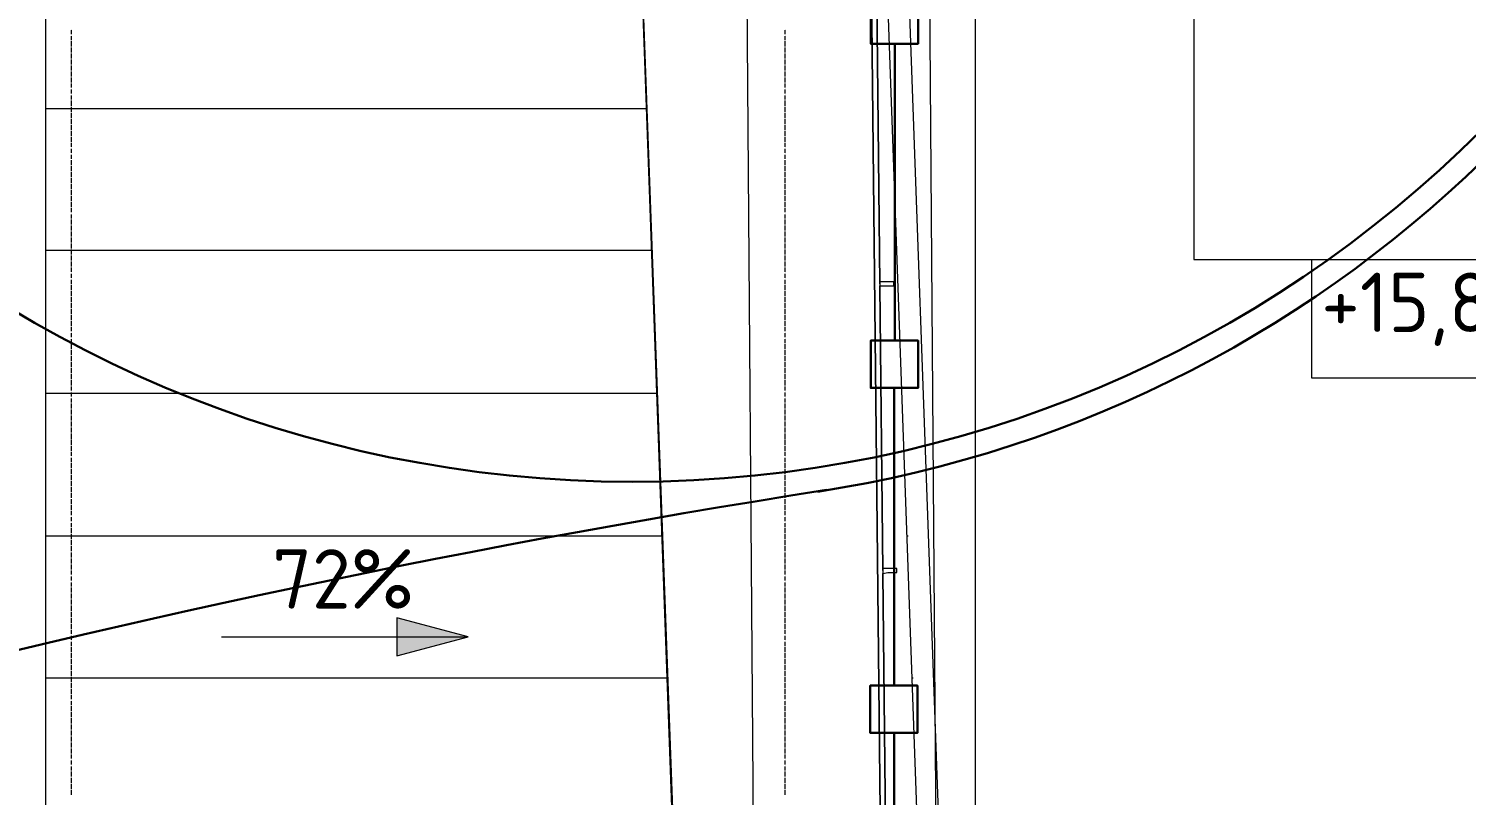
# Model space of a CAD drawing. Header units: millimetres. Extents: x -42533 to 645315, y 3457 to 82611.
# Drawn here: x 589356 to 595404, y 16385 to 19612 of the extents above; entities that cross this region are included whole.
import ezdxf

# ---------------------------------------------------------------- set-up
doc = ezdxf.new("R2010")
doc.units = ezdxf.units.MM
for name, color, linetype, true_color in [('PDF _!ЭОМ.Молниезащита', 7, 'Continuous', 0x954a95), ('PDF _Аннотация', 7, 'Continuous', 0xbababa), ('PDF _Антураж', 7, 'Continuous', 0xbababa), ('PDF _Крыша штриховка', 7, 'Continuous', 0xbababa), ('PDF _Обобщенные модели', 7, 'Continuous', 0xbababa), ('PDF _Ограждение', 7, 'Continuous', 0xbababa), ('PDF _Оси', 7, 'Continuous', 0xbababa), ('PDF _Отметки', 7, 'Continuous', 0xbababa), ('PDF _Размеры', 7, 'Continuous', 0xbababa)]:
    doc.layers.add(name, color=color, linetype=linetype, true_color=true_color)
doc.layers.add('PDF _Линии', color=7, linetype='Continuous')
doc.layers.add('PDF _Текст', color=7, linetype='Continuous')
doc.styles.add('PDF GOST Common', font='GOST_Common.ttf')

msp = doc.modelspace()

# ---------------------------------------------------------------- linework, layer by layer
at = {"layer": 'PDF _!ЭОМ.Молниезащита', "color": 5, "lineweight": 30}
for points in [[(592995.8, 20441.4), (593000, 19998), (593000, 19748.1), (593097.4, 19748.1), (593097.4, 19549), (592898.4, 19549), (592898.4, 19748.1), (593000, 19748.1)], [(593000, 19549), (593000, 18549.5), (593000, 18299.6), (593097.4, 18299.6), (593097.4, 18100.5), (592898.4, 18100.5), (592898.4, 18299.6), (593000, 18299.6)], [(592997.3, 18100.5), (592997.3, 17096.8), (592997.3, 16846.9), (593094.7, 16846.9), (593094.7, 16647.8), (592895.7, 16647.8), (592895.7, 16846.9), (592997.3, 16846.9)], [(592997.3, 16647.8), (592997.3, 15648.3), (592997.3, 15398.4), (593094.7, 15398.4), (593094.7, 15199.3), (592895.7, 15199.3), (592895.7, 15398.4), (592997.3, 15398.4)]]:
    msp.add_lwpolyline(points, dxfattribs=at)
at = {"layer": 'PDF _!ЭОМ.Молниезащита', "color": 116, "lineweight": 30, "true_color": 0x136734}
msp.add_circle((591894.4, 22755.9), 5050.7, dxfattribs=at)
at = {"layer": 'PDF _!ЭОМ.Молниезащита', "lineweight": 13}
msp.add_arc((591445.4, 22129.1), 9036.1, 344.77295, 295.66956, dxfattribs=at)
at = {"layer": 'PDF _!ЭОМ.Молниезащита', "lineweight": 30}
for centre, radius, start, end in [((591894.4, 22734.8), 5131.1, 278.73413, 352.01294), ((599431.9, -25184.2), 43378.4, 98.91182, 124.50339)]:
    msp.add_arc(centre, radius, start, end, dxfattribs=at)
at = {"layer": 'PDF _!ЭОМ.Молниезащита', "color": 1, "lineweight": 30}
msp.add_arc((588006.1, 25005), 13250.3, 303.68958, 336.09375, dxfattribs=at)
at = {"layer": 'PDF _Аннотация', "color": 8, "lineweight": 20}
msp.add_lwpolyline([(596053.7, 18640.4), (596053.7, 18140.7), (594753.5, 18140.7), (594753.5, 18640.4)], close=True, dxfattribs=at)
at = {"layer": 'PDF _Антураж', "color": 8, "lineweight": 18}
for points in [[(591949.7, 21533.2), (591873.4, 21533.2), (592182.6, 13075.2)], [(592178.4, 13079.4), (591873.4, 21533.2)], [(593233, 12876.1), (593216, 12880.4), (592970.4, 19737.4)]]:
    msp.add_lwpolyline(points, dxfattribs=at)
at = {"layer": 'PDF _Крыша штриховка', "color": 8, "lineweight": 9}
for points in [[(591953.9, 19275.7), (589425.4, 19275.7)], [(592987.3, 19275.7), (592987.3, 19275.7)], [(591975.1, 18678.6), (589425.4, 18678.6)], [(593008.5, 18678.6), (593008.5, 18678.6)], [(591996.2, 18077.1), (589425.4, 18077.1)], [(593029.7, 18077.1), (593029.7, 18077.1)], [(592017.4, 17475.7), (589425.4, 17475.7)], [(593055.1, 17475.7), (593050.8, 17475.7)], [(592038.6, 16878.5), (589425.4, 16878.5)], [(593076.3, 16878.5), (593072, 16878.5)]]:
    msp.add_lwpolyline(points, dxfattribs=at)
at = {"layer": 'PDF _Линии', "color": 8, "lineweight": 9}
for points in [[(584927.4, 11774.9), (593207.6, 11719.9), (593144, 20135.5), (599556.3, 20135.5), (599268.3, 55776), (588900.2, 55776)], [(553827.3, 24730.9), (582318.5, 24654.6), (582229.5, 32125.8), (589577.9, 32125.8), (589577.9, 54975.5), (598506, 54975.5), (598785.5, 20686.1), (592369, 20686.1), (592432.5, 12524.6), (585626.3, 12571.2), (585592.4, 14451.7), (550752.4, 14451.7), (550752.4, 12478), (543802.2, 12478), (543764.1, 20783.5), (537415.3, 20800.5), (537356, 32655.2)]]:
    msp.add_lwpolyline(points, dxfattribs=at)
msp.add_lwpolyline([(599374.2, 20076.2), (593038.1, 20296.5), (593305, 12880.4), (593317.7, 12880.4), (593338.8, 12876.1), (593338.8, 19936.5), (599581.7, 19936.5), (599581.7, 20546.3), (599569, 20546.3)], close=True, dxfattribs=at)
at = {"layer": 'PDF _Обобщенные модели', "color": 8, "lineweight": 18}
msp.add_lwpolyline([(589425.4, 24959.6), (589425.4, 16175.5), (589366.1, 16175.5)], dxfattribs=at)
at = {"layer": 'PDF _Ограждение', "color": 8, "lineweight": 9}
msp.add_lwpolyline([(592983.1, 12067.2), (592894.1, 20440.5), (592906.8, 20440.5), (592894.1, 20440.5)], close=True, dxfattribs=at)
for points in [[(592936.5, 18538.8), (592923.8, 19737.4), (592936.5, 18538.8), (592936.5, 18530.3), (592957.7, 18530.3), (592995.8, 18530.3), (592995.8, 18547.3), (592957.7, 18547.3), (592936.5, 18547.3)], [(592949.2, 17331.7), (592936.5, 18530.3), (592949.2, 17331.7), (592949.2, 17319), (592970.4, 17323.2), (593008.5, 17323.2), (593008.5, 17340.2), (592970.4, 17340.2), (592949.2, 17340.2)], [(592961.9, 16124.6), (592949.2, 17319), (592961.9, 16124.6), (592961.9, 16111.9), (592983.1, 16111.9), (593021.2, 16116.2), (593021.2, 16133.1), (592983.1, 16133.1), (592961.9, 16133.1)]]:
    msp.add_lwpolyline(points, dxfattribs=at)
at = {"layer": 'PDF _Оси', "color": 8, "lineweight": 9}
for points in [[(589535.5, 19610.3), (589535.5, 19610.3)], [(589535.5, 19589.2), (589535.5, 19606.1)], [(592538.4, 19610.3), (592538.4, 19610.3)], [(592538.4, 19589.2), (592538.4, 19606.1)], [(589535.5, 19584.9), (589535.5, 19584.9)], [(589535.5, 19563.7), (589535.5, 19580.7)], [(589535.5, 19538.3), (589535.5, 19559.5)], [(592538.4, 19584.9), (592538.4, 19584.9)], [(592538.4, 19563.7), (592538.4, 19580.7)], [(592538.4, 19538.3), (592538.4, 19559.5)], [(589535.5, 19512.9), (589535.5, 19534.1)], [(589535.5, 19487.5), (589535.5, 19508.7)], [(589535.5, 19462.1), (589535.5, 19483.3)], [(592538.4, 19512.9), (592538.4, 19534.1)], [(592538.4, 19487.5), (592538.4, 19508.7)], [(592538.4, 19462.1), (592538.4, 19483.3)], [(589535.5, 19436.7), (589535.5, 19457.9)], [(589535.5, 19411.3), (589535.5, 19432.4)], [(592538.4, 19436.7), (592538.4, 19457.9)], [(592538.4, 19411.3), (592538.4, 19432.4)], [(589535.5, 19385.9), (589535.5, 19407)], [(589535.5, 19364.7), (589535.5, 19381.6)], [(589535.5, 19360.4), (589535.5, 19360.4)], [(589535.5, 19339.3), (589535.5, 19356.2)], [(592538.4, 19385.9), (592538.4, 19407)], [(592538.4, 19364.7), (592538.4, 19381.6)], [(592538.4, 19360.4), (592538.4, 19360.4)], [(592538.4, 19339.3), (592538.4, 19356.2)], [(589535.5, 19335), (589535.5, 19335)], [(589535.5, 19313.9), (589535.5, 19330.8)], [(589535.5, 19288.4), (589535.5, 19309.6)], [(592538.4, 19335), (592538.4, 19335)], [(592538.4, 19313.9), (592538.4, 19330.8)], [(592538.4, 19288.4), (592538.4, 19309.6)], [(589535.5, 19263), (589535.5, 19284.2)], [(589535.5, 19237.6), (589535.5, 19258.8)], [(589535.5, 19212.2), (589535.5, 19233.4)], [(592538.4, 19263), (592538.4, 19284.2)], [(592538.4, 19237.6), (592538.4, 19258.8)], [(592538.4, 19212.2), (592538.4, 19233.4)], [(589535.5, 19186.8), (589535.5, 19208)], [(589535.5, 19161.4), (589535.5, 19182.6)], [(592538.4, 19186.8), (592538.4, 19208)], [(592538.4, 19161.4), (592538.4, 19182.6)], [(589535.5, 19136), (589535.5, 19157.1)], [(589535.5, 19114.8), (589535.5, 19131.7)], [(592538.4, 19136), (592538.4, 19157.1)], [(592538.4, 19114.8), (592538.4, 19131.7)], [(589535.5, 19110.6), (589535.5, 19110.6)], [(589535.5, 19089.4), (589535.5, 19106.3)], [(589535.5, 19085.1), (589535.5, 19085.1)], [(589535.5, 19064), (589535.5, 19080.9)], [(589535.5, 19038.6), (589535.5, 19059.7)], [(592538.4, 19110.6), (592538.4, 19110.6)], [(592538.4, 19089.4), (592538.4, 19106.3)], [(592538.4, 19085.1), (592538.4, 19085.1)], [(592538.4, 19064), (592538.4, 19080.9)], [(592538.4, 19038.6), (592538.4, 19059.7)], [(589535.5, 19013.1), (589535.5, 19034.3)], [(589535.5, 18987.7), (589535.5, 19008.9)], [(592538.4, 19013.1), (592538.4, 19034.3)], [(592538.4, 18987.7), (592538.4, 19008.9)], [(589535.5, 18962.3), (589535.5, 18983.5)], [(589535.5, 18936.9), (589535.5, 18958.1)], [(589535.5, 18911.5), (589535.5, 18932.7)], [(592538.4, 18962.3), (592538.4, 18983.5)], [(592538.4, 18936.9), (592538.4, 18958.1)], [(592538.4, 18911.5), (592538.4, 18932.7)], [(589535.5, 18886.1), (589535.5, 18907.3)], [(589535.5, 18860.7), (589535.5, 18881.8)], [(592538.4, 18886.1), (592538.4, 18907.3)], [(592538.4, 18860.7), (592538.4, 18881.8)], [(589535.5, 18839.5), (589535.5, 18856.4)], [(589535.5, 18835.3), (589535.5, 18835.3)], [(589535.5, 18814.1), (589535.5, 18831)], [(589535.5, 18788.7), (589535.5, 18809.8)], [(592538.4, 18839.5), (592538.4, 18856.4)], [(592538.4, 18835.3), (592538.4, 18835.3)], [(592538.4, 18814.1), (592538.4, 18831)], [(592538.4, 18788.7), (592538.4, 18809.8)], [(589535.5, 18763.3), (589535.5, 18784.4)], [(589535.5, 18737.8), (589535.5, 18759)], [(592538.4, 18763.3), (592538.4, 18784.4)], [(592538.4, 18737.8), (592538.4, 18759)], [(589535.5, 18712.4), (589535.5, 18733.6)], [(589535.5, 18687), (589535.5, 18708.2)], [(592538.4, 18712.4), (592538.4, 18733.6)], [(592538.4, 18687), (592538.4, 18708.2)], [(589535.5, 18661.6), (589535.5, 18682.8)], [(589535.5, 18636.2), (589535.5, 18657.4)], [(589535.5, 18610.8), (589535.5, 18632)], [(592538.4, 18661.6), (592538.4, 18682.8)], [(592538.4, 18636.2), (592538.4, 18657.4)], [(592538.4, 18610.8), (592538.4, 18632)], [(589535.5, 18589.6), (589535.5, 18606.6)], [(589535.5, 18585.4), (589535.5, 18585.4)], [(589535.5, 18564.2), (589535.5, 18581.1)], [(592538.4, 18589.6), (592538.4, 18606.6)], [(592538.4, 18585.4), (592538.4, 18585.4)], [(592538.4, 18564.2), (592538.4, 18581.1)], [(589535.5, 18560), (589535.5, 18560)], [(589535.5, 18538.8), (589535.5, 18555.7)], [(589535.5, 18513.4), (589535.5, 18534.6)], [(589535.5, 18488), (589535.5, 18509.1)], [(592538.4, 18560), (592538.4, 18560)], [(592538.4, 18538.8), (592538.4, 18555.7)], [(592538.4, 18513.4), (592538.4, 18534.6)], [(592538.4, 18488), (592538.4, 18509.1)], [(589535.5, 18462.5), (589535.5, 18483.7)], [(589535.5, 18437.1), (589535.5, 18458.3)], [(592538.4, 18462.5), (592538.4, 18483.7)], [(592538.4, 18437.1), (592538.4, 18458.3)], [(589535.5, 18411.7), (589535.5, 18432.9)], [(589535.5, 18386.3), (589535.5, 18407.5)], [(592538.4, 18411.7), (592538.4, 18432.9)], [(592538.4, 18386.3), (592538.4, 18407.5)], [(589535.5, 18360.9), (589535.5, 18382.1)], [(589535.5, 18339.7), (589535.5, 18356.7)], [(589535.5, 18335.5), (589535.5, 18335.5)], [(589535.5, 18314.3), (589535.5, 18331.3)], [(592538.4, 18360.9), (592538.4, 18382.1)], [(592538.4, 18339.7), (592538.4, 18356.7)], [(592538.4, 18335.5), (592538.4, 18335.5)], [(592538.4, 18314.3), (592538.4, 18331.3)], [(589535.5, 18310.1), (589535.5, 18310.1)], [(589535.5, 18288.9), (589535.5, 18305.8)], [(589535.5, 18263.5), (589535.5, 18284.7)], [(592538.4, 18310.1), (592538.4, 18310.1)], [(592538.4, 18288.9), (592538.4, 18305.8)], [(592538.4, 18263.5), (592538.4, 18284.7)], [(589535.5, 18238.1), (589535.5, 18259.3)], [(589535.5, 18212.7), (589535.5, 18233.8)], [(589535.5, 18187.3), (589535.5, 18208.4)], [(592538.4, 18238.1), (592538.4, 18259.3)], [(592538.4, 18212.7), (592538.4, 18233.8)], [(592538.4, 18187.3), (592538.4, 18208.4)], [(589535.5, 18161.8), (589535.5, 18183)], [(589535.5, 18136.4), (589535.5, 18157.6)], [(592538.4, 18161.8), (592538.4, 18183)], [(592538.4, 18136.4), (592538.4, 18157.6)], [(589535.5, 18111), (589535.5, 18132.2)], [(589535.5, 18089.8), (589535.5, 18106.8)], [(589535.5, 18085.6), (589535.5, 18085.6)], [(592538.4, 18111), (592538.4, 18132.2)], [(592538.4, 18089.8), (592538.4, 18106.8)], [(592538.4, 18085.6), (592538.4, 18085.6)], [(589535.5, 18064.4), (589535.5, 18081.4)], [(589535.5, 18060.2), (589535.5, 18060.2)], [(589535.5, 18039), (589535.5, 18056)], [(589535.5, 18013.6), (589535.5, 18034.8)], [(592538.4, 18064.4), (592538.4, 18081.4)], [(592538.4, 18060.2), (592538.4, 18060.2)], [(592538.4, 18039), (592538.4, 18056)], [(592538.4, 18013.6), (592538.4, 18034.8)], [(589535.5, 17988.2), (589535.5, 18009.4)], [(589535.5, 17962.8), (589535.5, 17984)], [(592538.4, 17988.2), (592538.4, 18009.4)], [(592538.4, 17962.8), (592538.4, 17984)], [(589535.5, 17937.4), (589535.5, 17958.5)], [(589535.5, 17912), (589535.5, 17933.1)], [(589535.5, 17886.5), (589535.5, 17907.7)], [(592538.4, 17937.4), (592538.4, 17958.5)], [(592538.4, 17912), (592538.4, 17933.1)], [(592538.4, 17886.5), (592538.4, 17907.7)], [(589535.5, 17861.1), (589535.5, 17882.3)], [(589535.5, 17835.7), (589535.5, 17856.9)], [(592538.4, 17861.1), (592538.4, 17882.3)], [(592538.4, 17835.7), (592538.4, 17856.9)], [(589535.5, 17814.5), (589535.5, 17831.5)], [(589535.5, 17810.3), (589535.5, 17810.3)], [(589535.5, 17789.1), (589535.5, 17806.1)], [(589535.5, 17763.7), (589535.5, 17784.9)], [(592538.4, 17814.5), (592538.4, 17831.5)], [(592538.4, 17810.3), (592538.4, 17810.3)], [(592538.4, 17789.1), (592538.4, 17806.1)], [(592538.4, 17763.7), (592538.4, 17784.9)], [(589535.5, 17738.3), (589535.5, 17759.5)], [(589535.5, 17712.9), (589535.5, 17734.1)], [(592538.4, 17738.3), (592538.4, 17759.5)], [(592538.4, 17712.9), (592538.4, 17734.1)], [(589535.5, 17687.5), (589535.5, 17708.7)], [(589535.5, 17662.1), (589535.5, 17683.2)], [(592538.4, 17687.5), (592538.4, 17708.7)], [(592538.4, 17662.1), (592538.4, 17683.2)], [(589535.5, 17636.7), (589535.5, 17657.8)], [(589535.5, 17611.2), (589535.5, 17632.4)], [(589535.5, 17585.8), (589535.5, 17607)], [(592538.4, 17636.7), (592538.4, 17657.8)], [(592538.4, 17611.2), (592538.4, 17632.4)], [(592538.4, 17585.8), (592538.4, 17607)], [(589535.5, 17564.7), (589535.5, 17581.6)], [(589535.5, 17560.4), (589535.5, 17560.4)], [(589535.5, 17539.2), (589535.5, 17556.2)], [(592538.4, 17564.7), (592538.4, 17581.6)], [(592538.4, 17560.4), (592538.4, 17560.4)], [(592538.4, 17539.2), (592538.4, 17556.2)], [(589535.5, 17535), (589535.5, 17535)], [(589535.5, 17513.8), (589535.5, 17530.8)], [(589535.5, 17488.4), (589535.5, 17509.6)], [(589535.5, 17463), (589535.5, 17484.2)], [(592538.4, 17535), (592538.4, 17535)], [(592538.4, 17513.8), (592538.4, 17530.8)], [(592538.4, 17488.4), (592538.4, 17509.6)], [(592538.4, 17463), (592538.4, 17484.2)], [(589535.5, 17437.6), (589535.5, 17458.8)], [(589535.5, 17412.2), (589535.5, 17433.4)], [(592538.4, 17437.6), (592538.4, 17458.8)], [(592538.4, 17412.2), (592538.4, 17433.4)], [(589535.5, 17386.8), (589535.5, 17407.9)], [(589535.5, 17361.4), (589535.5, 17382.5)], [(592538.4, 17386.8), (592538.4, 17407.9)], [(592538.4, 17361.4), (592538.4, 17382.5)], [(589535.5, 17335.9), (589535.5, 17357.1)], [(589535.5, 17314.8), (589535.5, 17331.7)], [(589535.5, 17310.5), (589535.5, 17310.5)], [(589535.5, 17289.4), (589535.5, 17306.3)], [(592538.4, 17335.9), (592538.4, 17357.1)], [(592538.4, 17314.8), (592538.4, 17331.7)], [(592538.4, 17310.5), (592538.4, 17310.5)], [(592538.4, 17289.4), (592538.4, 17306.3)], [(589535.5, 17285.1), (589535.5, 17285.1)], [(589535.5, 17263.9), (589535.5, 17280.9)], [(589535.5, 17238.5), (589535.5, 17259.7)], [(592538.4, 17285.1), (592538.4, 17285.1)], [(592538.4, 17263.9), (592538.4, 17280.9)], [(592538.4, 17238.5), (592538.4, 17259.7)], [(589535.5, 17213.1), (589535.5, 17234.3)], [(589535.5, 17187.7), (589535.5, 17208.9)], [(589535.5, 17162.3), (589535.5, 17183.5)], [(592538.4, 17213.1), (592538.4, 17234.3)], [(592538.4, 17187.7), (592538.4, 17208.9)], [(592538.4, 17162.3), (592538.4, 17183.5)], [(589535.5, 17136.9), (589535.5, 17158.1)], [(589535.5, 17111.5), (589535.5, 17132.7)], [(592538.4, 17136.9), (592538.4, 17158.1)], [(592538.4, 17111.5), (592538.4, 17132.7)], [(589535.5, 17086.1), (589535.5, 17107.2)], [(589535.5, 17064.9), (589535.5, 17081.8)], [(589535.5, 17060.6), (589535.5, 17060.6)], [(589535.5, 17039.5), (589535.5, 17056.4)], [(592538.4, 17086.1), (592538.4, 17107.2)], [(592538.4, 17064.9), (592538.4, 17081.8)], [(592538.4, 17060.6), (592538.4, 17060.6)], [(592538.4, 17039.5), (592538.4, 17056.4)], [(589535.5, 17035.2), (589535.5, 17035.2)], [(589535.5, 17014.1), (589535.5, 17031)], [(589535.5, 16988.6), (589535.5, 17009.8)], [(592538.4, 17035.2), (592538.4, 17035.2)], [(592538.4, 17014.1), (592538.4, 17031)], [(592538.4, 16988.6), (592538.4, 17009.8)], [(589535.5, 16963.2), (589535.5, 16984.4)], [(589535.5, 16937.8), (589535.5, 16959)], [(592538.4, 16963.2), (592538.4, 16984.4)], [(592538.4, 16937.8), (592538.4, 16959)], [(589535.5, 16912.4), (589535.5, 16933.6)], [(589535.5, 16887), (589535.5, 16908.2)], [(589535.5, 16861.6), (589535.5, 16882.8)], [(592538.4, 16912.4), (592538.4, 16933.6)], [(592538.4, 16887), (592538.4, 16908.2)], [(592538.4, 16861.6), (592538.4, 16882.8)], [(589535.5, 16836.2), (589535.5, 16857.4)], [(589535.5, 16810.8), (589535.5, 16831.9)], [(592538.4, 16836.2), (592538.4, 16857.4)], [(592538.4, 16810.8), (592538.4, 16831.9)], [(589535.5, 16789.6), (589535.5, 16806.5)], [(589535.5, 16785.4), (589535.5, 16785.4)], [(589535.5, 16764.2), (589535.5, 16781.1)], [(589535.5, 16738.8), (589535.5, 16759.9)], [(592538.4, 16789.6), (592538.4, 16806.5)], [(592538.4, 16785.4), (592538.4, 16785.4)], [(592538.4, 16764.2), (592538.4, 16781.1)], [(592538.4, 16738.8), (592538.4, 16759.9)], [(589535.5, 16713.4), (589535.5, 16734.5)], [(589535.5, 16687.9), (589535.5, 16709.1)], [(592538.4, 16713.4), (592538.4, 16734.5)], [(592538.4, 16687.9), (592538.4, 16709.1)], [(589535.5, 16662.5), (589535.5, 16683.7)], [(589535.5, 16637.1), (589535.5, 16658.3)], [(589535.5, 16611.7), (589535.5, 16632.9)], [(592538.4, 16662.5), (592538.4, 16683.7)], [(592538.4, 16637.1), (592538.4, 16658.3)], [(592538.4, 16611.7), (592538.4, 16632.9)], [(589535.5, 16586.3), (589535.5, 16607.5)], [(589535.5, 16560.9), (589535.5, 16582.1)], [(592538.4, 16586.3), (592538.4, 16607.5)], [(592538.4, 16560.9), (592538.4, 16582.1)], [(589535.5, 16539.7), (589535.5, 16556.6)], [(589535.5, 16535.5), (589535.5, 16535.5)], [(589535.5, 16514.3), (589535.5, 16531.2)], [(592538.4, 16539.7), (592538.4, 16556.6)], [(592538.4, 16535.5), (592538.4, 16535.5)], [(592538.4, 16514.3), (592538.4, 16531.2)], [(589535.5, 16510.1), (589535.5, 16510.1)], [(589535.5, 16488.9), (589535.5, 16505.8)], [(589535.5, 16463.5), (589535.5, 16484.6)], [(589535.5, 16438.1), (589535.5, 16459.2)], [(592538.4, 16510.1), (592538.4, 16510.1)], [(592538.4, 16488.9), (592538.4, 16505.8)], [(592538.4, 16463.5), (592538.4, 16484.6)], [(592538.4, 16438.1), (592538.4, 16459.2)], [(589535.5, 16412.6), (589535.5, 16433.8)], [(589535.5, 16387.2), (589535.5, 16408.4)], [(592538.4, 16412.6), (592538.4, 16433.8)], [(592538.4, 16387.2), (592538.4, 16408.4)]]:
    msp.add_lwpolyline(points, dxfattribs=at)
at = {"layer": 'PDF _Отметки', "color": 8, "lineweight": 20}
msp.add_lwpolyline([(594257.9, 19936.5), (594257.9, 18640.4), (595401.5, 18640.4)], dxfattribs=at)
at = {"layer": 'PDF _Размеры', "lineweight": 9}
msp.add_lwpolyline([(591204.2, 17052.2), (590903.5, 17132.7), (590903.5, 16971.7)], close=True, dxfattribs=at)
at = {"layer": 'PDF _Размеры', "lineweight": 20}
msp.add_lwpolyline([(590166.6, 17052.2), (591204.2, 17052.2)], dxfattribs=at)
at = {"layer": 'PDF _Размеры', "transparency": 33554559}
for points in [[(590903.5, 17132.7), (591204.2, 17052.2), (590903.5, 17052.2)], [(591204.2, 17052.2), (590903.5, 17052.2), (590903.5, 16971.7)]]:
    msp.add_solid(points, dxfattribs=at)

# ---------------------------------------------------------------- texts
at = {"layer": 'PDF _Текст', "color": 7, "char_height": 250.03, "attachment_point": 4, "style": 'PDF GOST Common'}
for s, insert in [('+15,877 *', (594793.6, 18431.2)), ('72%', (590380.2, 17296))]:
    msp.add_mtext(s, dxfattribs=dict(at, insert=insert))

doc.saveas('drawing.dxf')
